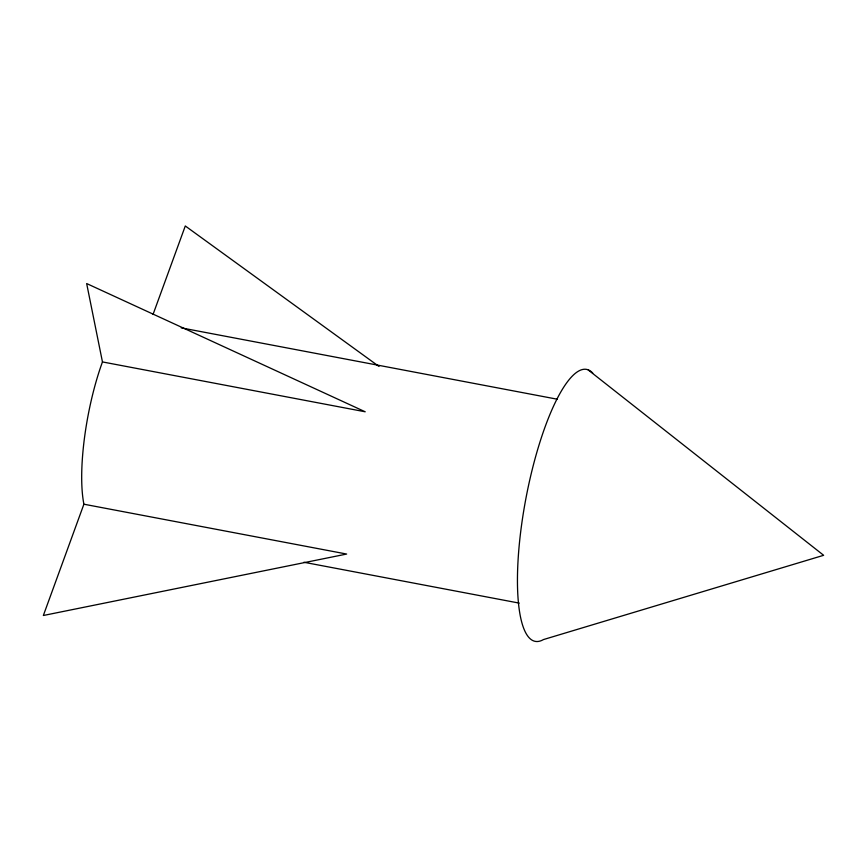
<?xml version="1.0" encoding="UTF-8"?>
<svg xmlns="http://www.w3.org/2000/svg" width="867" height="867" viewBox="0 0 867 867"><rect width="100%" height="100%" fill="white"/><g stroke="black" fill="none" stroke-linecap="round" stroke-linejoin="round"><path stroke-width="1.3" d="M83.904 504.204L43.35 615.494L346.648 554.046L83.904 504.204A103.791 26.758 -79.3 0 1 102.458 361.929L86.657 283.542L365.202 411.782L102.458 361.929M153.025 314.493L185.289 225.973L379.02 366.47M181.246 327.867L557.394 399.232M303.905 562.26L519.225 603.107M588.119 369.873L823.65 555.303L543.403 639.586A138.395 35.688 -79.3 0 1 525.413 501.104A138.395 35.688 -79.3 0 1 592.757 373.081"/></g></svg>
